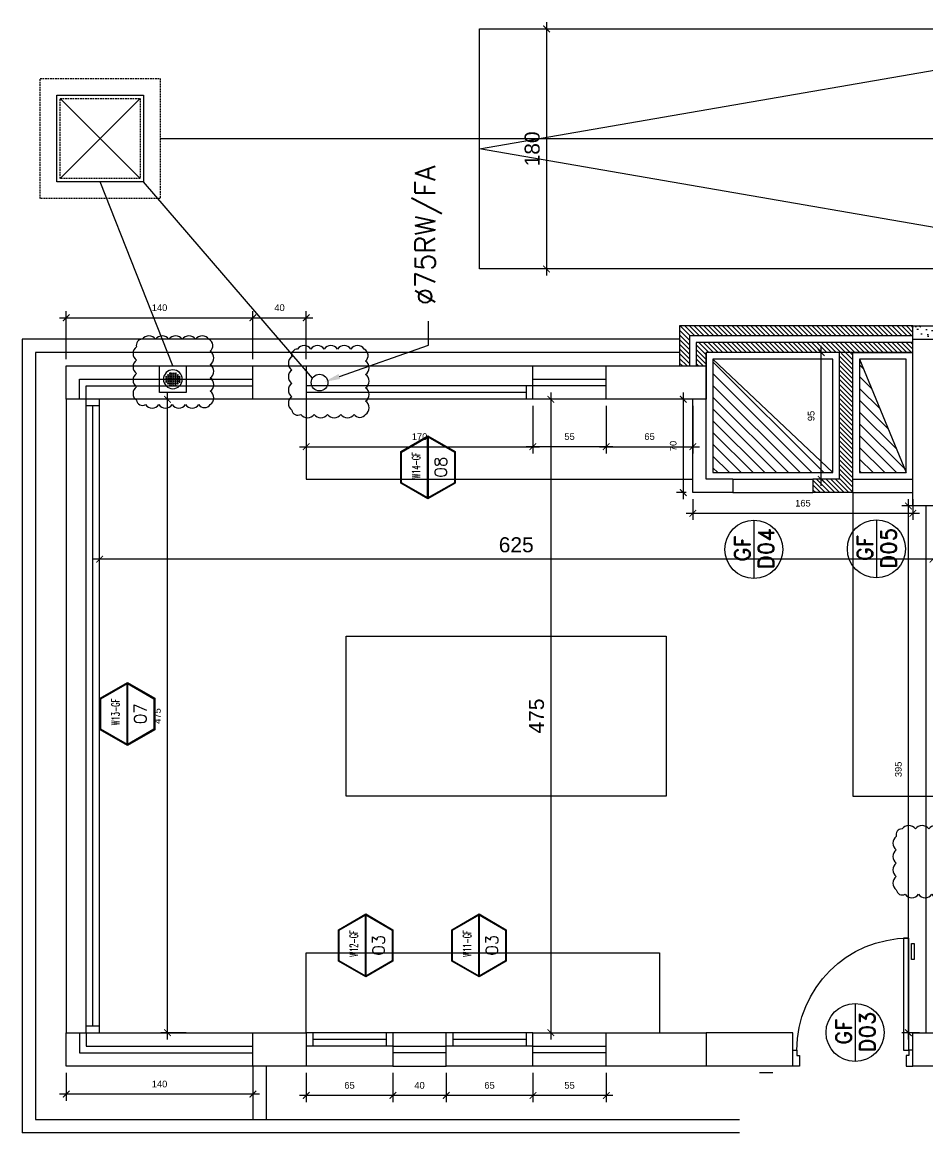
# Model space of a CAD drawing. Header units: centimetres. Extents: x 96271 to 179142, y 9855 to 112216.
# Drawn here: x 136890 to 137569, y 12587 to 13419 of the extents above; entities that cross this region are included whole.
import ezdxf
from ezdxf import colors
from ezdxf.entities.mleader import LeaderData, LeaderLine
from ezdxf.enums import TextEntityAlignment as Align
from ezdxf.math import Vec2, Vec3

# ---------------------------------------------------------------- set-up
doc = ezdxf.new("R2010")
doc.units = ezdxf.units.CM
doc.header["$LTSCALE"] = 100
doc.header["$MEASUREMENT"] = 0
doc.header["$PDSIZE"] = 0.2
doc.linetypes.add('HIDDEN2', pattern=[0.1875, 0.125, -0.0625])
doc.layers.get('0').update_dxf_attribs({"linetype": 'CONTINUOUS'})
doc.layers.get('DEFPOINTS').update_dxf_attribs({"linetype": 'CONTINUOUS'})
for name, color, linetype in [('0-door', 7, 'CONTINUOUS'), ('A-Dim', 2, 'CONTINUOUS'), ('A-Dim CMU', 2, 'CONTINUOUS'), ('A-DOOR-ANOT', 111, 'CONTINUOUS'), ('A-Glass-Full', 140, 'CONTINUOUS'), ('A-Patt-CMU', 8, 'CONTINUOUS'), ('A-Patt-Strcr', 8, 'CONTINUOUS'), ('A-Rev Cloud', 80, 'CONTINUOUS'), ('A-Sanitary Fixture', 143, 'CONTINUOUS'), ('A-Shaft', 31, 'CONTINUOUS'), ('A-Wall-Full', 5, 'CONTINUOUS'), ('A-Wall-Prht', 2, 'CONTINUOUS'), ('A-Wall-Strctr', 6, 'CONTINUOUS'), ('A-WINDOW-ANOT', 131, 'CONTINUOUS'), ('HANDLES', 2, 'CONTINUOUS'), ('M-DR-EQUIP', 161, 'CONTINUOUS'), ('M-DR-RW', 30, 'CONTINUOUS'), ('M-DR-TXT', 80, 'CONTINUOUS'), ('M-FCO-FD', 161, 'CONTINUOUS')]:
    doc.layers.add(name, color=color, linetype=linetype)
doc.styles.add('ROMAND', font='romand.shx', dxfattribs={"height": 10})
doc.styles.add('ROMANS', font='romans.shx')
doc.styles.get("Standard").update_dxf_attribs({"font": 'arial.ttf'})
doc.dimstyles.new('1-50', dxfattribs={"dimtxt": 11.25, "dimasz": 5, "dimexe": 5, "dimexo": 5, "dimgap": 5, "dimtad": 1, "dimdec": 1, "dimrnd": 0.5, "dimzin": 12, "dimdsep": 46, "dimtxsty": 'Standard', "dimblk": 'ARCHTICK', "dimcen": 0.09, "dimdle": 5, "dimadec": 0, "dimazin": 3, "dimtfac": 1, "dimtdec": 1, "dimtix": 1, "dimtofl": 0, "dimtmove": 1, "dimatfit": 3, "dimfxl": 5, "dimtolj": 1, "dimtzin": 0, "dimarcsym": 0})

# ---------------------------------------------------------------- blocks, each defined once
blk = doc.blocks.new('_ArchTick')
at = {"color": 0, "linetype": 'ByBlock', "const_width": 0.15}
blk.add_lwpolyline([(-0.5, -0.5), (0.5, 0.5)], dxfattribs=at)
blk = doc.blocks.new('*D1483')
at = {"layer": 'A-Dim', "color": 0, "lineweight": -2, "transparency": 16777216}
blk.add_line((137282.75, 13419.45), (137282.75, 13229.45), dxfattribs=at)
at = {"layer": 'DEFPOINTS', "color": 0, "transparency": 16777216}
for p in [(137232.56, 13414.45), (137232.56, 13234.45), (137282.75, 13234.45)]:
    blk.add_point(p, dxfattribs=at)
at = {"layer": 'A-Dim', "color": 0, "lineweight": -2, "transparency": 16777216, "xscale": 5, "yscale": 5, "zscale": 5}
for p, rotation in [((137282.75, 13414.45), 90), ((137282.75, 13234.45), 270)]:
    blk.add_blockref('_ArchTick', p, dxfattribs=dict(at, rotation=rotation))
at = {"layer": 'A-Dim', "color": 0, "transparency": 16777216, "insert": (137272, 13324.45), "char_height": 11.25, "attachment_point": 5, "rotation": 90}
blk.add_mtext('\\A1;180', dxfattribs=at)
blk = doc.blocks.new('Dl80-12')
at = {"color": 1}
for p, q in [((0.3, 1.1), (0.3, 9.5)), ((0.3, 9.5), (0.7, 9.5)), ((0.7, 9.5), (0.7, 1.1)), ((0, -0.1), (0, 1.1)), ((0, 1.1), (0.3, 1.1)), ((0.3, 1.1), (0.3, 0.7)), ((0.7, 1.1), (0.3, 1.1)), ((8.7, 1.1), (8.7, 0.7)), ((9, 1.1), (8.7, 1.1)), ((9, -0.1), (9, 1.1)), ((0.3, 0.7), (0.5, 0.7)), ((0.5, 0.7), (0.5, -0.1)), ((8.7, 0.7), (8.5, 0.7)), ((8.5, 0.7), (8.5, -0.1)), ((0.5, -0.1), (0, -0.1)), ((8.5, -0.1), (9, -0.1))]:
    blk.add_line(p, q, dxfattribs=at)
at = {"color": 7}
blk.add_arc((0.3, 1.1), 8.4, 0, 90, dxfattribs=at)
at = {"layer": 'HANDLES'}
blk.add_lwpolyline([(0.1, 9.1), (-0.1, 9.1), (-0.1, 7.9), (0.1, 7.9), (0.1, 9.1)], dxfattribs=at)
blk = doc.blocks.new('*D1484')
at = {"layer": 'A-Dim', "color": 0, "lineweight": -2, "transparency": 16777216}
blk.add_line((137577.51, 13016.8), (136942.51, 13016.8), dxfattribs=at)
at = {"layer": 'DEFPOINTS', "color": 0, "transparency": 16777216}
for p in [(136947.51, 13066.71), (137572.51, 13066.71), (136947.51, 13016.8)]:
    blk.add_point(p, dxfattribs=at)
at = {"layer": 'A-Dim', "color": 0, "lineweight": -2, "transparency": 16777216, "xscale": 5, "yscale": 5, "zscale": 5}
for p, rotation in [((136947.51, 13016.8), 180.0000000000053), ((137572.51, 13016.8), 5.275779813018745e-12)]:
    blk.add_blockref('_ArchTick', p, dxfattribs=dict(at, rotation=rotation))
at = {"layer": 'A-Dim', "color": 0, "transparency": 16777216, "insert": (137260.01, 13027.55), "char_height": 11.25, "attachment_point": 5}
blk.add_mtext('\\A1;625', dxfattribs=at)
blk = doc.blocks.new('*D1485')
at = {"layer": 'A-Dim', "color": 0, "lineweight": -2, "transparency": 16777216}
blk.add_line((137285.98, 13141.71), (137285.98, 12656.71), dxfattribs=at)
at = {"layer": 'DEFPOINTS', "color": 0, "transparency": 16777216}
for p in [(137297.37, 13136.71), (137285.98, 12661.71), (137297.37, 12661.71)]:
    blk.add_point(p, dxfattribs=at)
at = {"layer": 'A-Dim', "color": 0, "lineweight": -2, "transparency": 16777216, "xscale": 5, "yscale": 5, "zscale": 5}
for p, rotation in [((137285.98, 13136.71), 90), ((137285.98, 12661.71), 270)]:
    blk.add_blockref('_ArchTick', p, dxfattribs=dict(at, rotation=rotation))
at = {"layer": 'A-Dim', "color": 0, "transparency": 16777216, "insert": (137275.26, 12899.21), "char_height": 11.25, "attachment_point": 5, "rotation": 90}
blk.add_mtext('\\A1;475', dxfattribs=at)
blk = doc.blocks.new('A$C407A2A97')
at = {"linetype": 'HIDDEN2'}
for points in [[(-450, 0), (450, 0), (450, -900), (-450, -900)], [(-300, -150), (300, -150), (300, -750), (-300, -750)]]:
    blk.add_lwpolyline(points, close=True, dxfattribs=at)
blk.add_lwpolyline([(-325, -125), (325, -125), (325, -775), (-325, -775)], close=True)
for points in [[(300, -150), (-300, -750)], [(300, -750), (-300, -150)]]:
    blk.add_lwpolyline(points)
blk = doc.blocks.new('A$C426B3DF1')
blk.add_lwpolyline([(-10, -10), (10, -10), (10, 10), (-10, 10)], close=True)
for centre, radius in [((0, 0), 7.06), ((-5.04, 1.89), 0.36), ((-5.04, 0.63), 0.36), ((-3.6, 3.15), 0.36), ((-3.6, 1.89), 0.36), ((-3.6, 0.63), 0.36), ((-2.16, 4.41), 0.36), ((-2.16, 3.15), 0.36), ((-2.16, 1.89), 0.36), ((-2.16, 0.63), 0.36), ((-0.72, 4.41), 0.36), ((-0.72, 3.15), 0.36), ((-0.72, 1.89), 0.36), ((-0.72, 0.63), 0.36), ((0.72, 4.41), 0.36), ((0.72, 3.15), 0.36), ((0.72, 1.89), 0.36), ((0.72, 0.63), 0.36), ((2.16, 4.41), 0.36), ((2.16, 3.15), 0.36), ((2.16, 1.89), 0.36), ((2.16, 0.63), 0.36), ((3.6, 3.15), 0.36), ((3.6, 1.89), 0.36), ((3.6, 0.63), 0.36), ((5.04, 1.89), 0.36), ((5.04, 0.63), 0.36), ((-5.04, -0.63), 0.36), ((-5.04, -1.89), 0.36), ((-3.6, -0.63), 0.36), ((-3.6, -1.89), 0.36), ((-3.6, -3.15), 0.36), ((-2.16, -0.63), 0.36), ((-2.16, -1.89), 0.36), ((-2.16, -3.15), 0.36), ((-2.16, -4.41), 0.36), ((-0.72, -0.63), 0.36), ((-0.72, -1.89), 0.36), ((-0.72, -3.15), 0.36), ((-0.72, -4.41), 0.36), ((0.72, -0.63), 0.36), ((0.72, -1.89), 0.36), ((0.72, -3.15), 0.36), ((0.72, -4.41), 0.36), ((2.16, -0.63), 0.36), ((2.16, -1.89), 0.36), ((2.16, -3.15), 0.36), ((2.16, -4.41), 0.36), ((3.6, -0.63), 0.36), ((3.6, -1.89), 0.36), ((3.6, -3.15), 0.36), ((5.04, -0.63), 0.36), ((5.04, -1.89), 0.36)]:
    blk.add_circle(centre, radius)
blk = doc.blocks.new('*D1510')
at = {"layer": 'A-Dim CMU', "color": 0, "lineweight": -2, "transparency": 16777216}
for p, q in [((137272.51, 12631.71), (137272.51, 12609.69)), ((137327.51, 12631.71), (137327.51, 12609.69)), ((137332.51, 12614.69), (137267.51, 12614.69))]:
    blk.add_line(p, q, dxfattribs=at)
at = {"layer": 'DEFPOINTS', "color": 0, "transparency": 16777216}
for p in [(137272.51, 12636.71), (137327.51, 12636.71), (137272.51, 12614.69)]:
    blk.add_point(p, dxfattribs=at)
at = {"layer": 'A-Dim CMU', "color": 0, "lineweight": -2, "transparency": 16777216, "xscale": 5, "yscale": 5, "zscale": 5, "rotation": 180}
blk.add_blockref('_ArchTick', (137272.51, 12614.69), dxfattribs=at)
at = {"layer": 'A-Dim CMU', "color": 0, "lineweight": -2, "transparency": 16777216, "xscale": 5, "yscale": 5, "zscale": 5}
blk.add_blockref('_ArchTick', (137327.51, 12614.69), dxfattribs=at)
at = {"layer": 'A-Dim CMU', "color": 0, "transparency": 16777216, "insert": (137300.01, 12622.23), "char_height": 5, "attachment_point": 5}
blk.add_mtext('\\A1;55', dxfattribs=at)
blk = doc.blocks.new('*D1511')
at = {"layer": 'A-Dim CMU', "color": 0, "lineweight": -2, "transparency": 16777216}
for p, q in [((137207.51, 12631.71), (137207.51, 12609.69)), ((137272.51, 12631.71), (137272.51, 12609.69)), ((137277.51, 12614.69), (137202.51, 12614.69))]:
    blk.add_line(p, q, dxfattribs=at)
at = {"layer": 'DEFPOINTS', "color": 0, "transparency": 16777216}
for p in [(137207.51, 12636.71), (137272.51, 12636.71), (137207.51, 12614.69)]:
    blk.add_point(p, dxfattribs=at)
at = {"layer": 'A-Dim CMU', "color": 0, "lineweight": -2, "transparency": 16777216, "xscale": 5, "yscale": 5, "zscale": 5, "rotation": 180}
blk.add_blockref('_ArchTick', (137207.51, 12614.69), dxfattribs=at)
at = {"layer": 'A-Dim CMU', "color": 0, "lineweight": -2, "transparency": 16777216, "xscale": 5, "yscale": 5, "zscale": 5}
blk.add_blockref('_ArchTick', (137272.51, 12614.69), dxfattribs=at)
at = {"layer": 'A-Dim CMU', "color": 0, "transparency": 16777216, "insert": (137240.01, 12622.24), "char_height": 5, "attachment_point": 5}
blk.add_mtext('\\A1;65', dxfattribs=at)
blk = doc.blocks.new('*D1512')
at = {"layer": 'A-Dim CMU', "color": 0, "lineweight": -2, "transparency": 16777216}
for p, q in [((137167.51, 12631.71), (137167.51, 12609.69)), ((137207.51, 12631.71), (137207.51, 12609.69)), ((137212.51, 12614.69), (137162.51, 12614.69))]:
    blk.add_line(p, q, dxfattribs=at)
at = {"layer": 'DEFPOINTS', "color": 0, "transparency": 16777216}
for p in [(137167.51, 12636.71), (137207.51, 12636.71), (137167.51, 12614.69)]:
    blk.add_point(p, dxfattribs=at)
at = {"layer": 'A-Dim CMU', "color": 0, "lineweight": -2, "transparency": 16777216, "xscale": 5, "yscale": 5, "zscale": 5, "rotation": 180}
blk.add_blockref('_ArchTick', (137167.51, 12614.69), dxfattribs=at)
at = {"layer": 'A-Dim CMU', "color": 0, "lineweight": -2, "transparency": 16777216, "xscale": 5, "yscale": 5, "zscale": 5}
blk.add_blockref('_ArchTick', (137207.51, 12614.69), dxfattribs=at)
at = {"layer": 'A-Dim CMU', "color": 0, "transparency": 16777216, "insert": (137187.51, 12622.24), "char_height": 5, "attachment_point": 5}
blk.add_mtext('\\A1;40', dxfattribs=at)
blk = doc.blocks.new('*D1513')
at = {"layer": 'A-Dim CMU', "color": 0, "lineweight": -2, "transparency": 16777216}
for p, q in [((137102.51, 12631.71), (137102.51, 12609.69)), ((137167.51, 12631.71), (137167.51, 12609.69)), ((137172.51, 12614.69), (137097.51, 12614.69))]:
    blk.add_line(p, q, dxfattribs=at)
at = {"layer": 'DEFPOINTS', "color": 0, "transparency": 16777216}
for p in [(137102.51, 12636.71), (137167.51, 12636.71), (137102.51, 12614.69)]:
    blk.add_point(p, dxfattribs=at)
at = {"layer": 'A-Dim CMU', "color": 0, "lineweight": -2, "transparency": 16777216, "xscale": 5, "yscale": 5, "zscale": 5, "rotation": 180}
blk.add_blockref('_ArchTick', (137102.51, 12614.69), dxfattribs=at)
at = {"layer": 'A-Dim CMU', "color": 0, "lineweight": -2, "transparency": 16777216, "xscale": 5, "yscale": 5, "zscale": 5}
blk.add_blockref('_ArchTick', (137167.51, 12614.69), dxfattribs=at)
at = {"layer": 'A-Dim CMU', "color": 0, "transparency": 16777216, "insert": (137135.01, 12622.24), "char_height": 5, "attachment_point": 5}
blk.add_mtext('\\A1;65', dxfattribs=at)
blk = doc.blocks.new('*D1514')
at = {"layer": 'A-Dim CMU', "color": 0, "lineweight": -2, "transparency": 16777216}
for p, q in [((136922.51, 12631.71), (136922.51, 12610.69)), ((137062.51, 12631.71), (137062.51, 12610.69)), ((137067.51, 12615.69), (136917.51, 12615.69))]:
    blk.add_line(p, q, dxfattribs=at)
at = {"layer": 'DEFPOINTS', "color": 0, "transparency": 16777216}
for p in [(136922.51, 12636.71), (137062.51, 12636.71), (136922.51, 12615.69)]:
    blk.add_point(p, dxfattribs=at)
at = {"layer": 'A-Dim CMU', "color": 0, "lineweight": -2, "transparency": 16777216, "xscale": 5, "yscale": 5, "zscale": 5}
for p, rotation in [((136922.51, 12615.69), 179.9999999999881), ((137062.51, 12615.69), 359.9999999999881)]:
    blk.add_blockref('_ArchTick', p, dxfattribs=dict(at, rotation=rotation))
at = {"layer": 'A-Dim CMU', "color": 0, "transparency": 16777216, "insert": (136992.51, 12623.24), "char_height": 5, "attachment_point": 5}
blk.add_mtext('\\A1;140', dxfattribs=at)
blk = doc.blocks.new('*D1515')
at = {"layer": 'A-Dim CMU', "color": 0, "lineweight": -2, "transparency": 16777216}
for p, q in [((136998.5, 12656.71), (136998.5, 13141.71)), ((137012.51, 13136.71), (136993.5, 13136.71)), ((137012.51, 12661.71), (136993.5, 12661.71))]:
    blk.add_line(p, q, dxfattribs=at)
at = {"layer": 'DEFPOINTS', "color": 0, "transparency": 16777216}
for p in [(136998.5, 13136.71), (137017.51, 13136.71), (137017.51, 12661.71)]:
    blk.add_point(p, dxfattribs=at)
at = {"layer": 'A-Dim CMU', "color": 0, "lineweight": -2, "transparency": 16777216, "xscale": 5, "yscale": 5, "zscale": 5}
for p, rotation in [((136998.5, 13136.71), 90), ((136998.5, 12661.71), 270)]:
    blk.add_blockref('_ArchTick', p, dxfattribs=dict(at, rotation=rotation))
at = {"layer": 'A-Dim CMU', "color": 0, "transparency": 16777216, "insert": (136990.96, 12899.21), "char_height": 5, "attachment_point": 5, "rotation": 90}
blk.add_mtext('\\A1;475', dxfattribs=at)
blk = doc.blocks.new('*D1516')
at = {"layer": 'A-Dim CMU', "color": 0, "lineweight": -2, "transparency": 16777216}
for p, q in [((136922.51, 13166.71), (136922.51, 13202.81)), ((137062.51, 13166.71), (137062.51, 13202.81)), ((136917.51, 13197.81), (137067.51, 13197.81))]:
    blk.add_line(p, q, dxfattribs=at)
at = {"layer": 'DEFPOINTS', "color": 0, "transparency": 16777216}
for p in [(137062.51, 13197.81), (136922.51, 13161.71), (137062.51, 13161.71)]:
    blk.add_point(p, dxfattribs=at)
at = {"layer": 'A-Dim CMU', "color": 0, "lineweight": -2, "transparency": 16777216, "xscale": 5, "yscale": 5, "zscale": 5, "rotation": 180}
blk.add_blockref('_ArchTick', (136922.51, 13197.81), dxfattribs=at)
at = {"layer": 'A-Dim CMU', "color": 0, "lineweight": -2, "transparency": 16777216, "xscale": 5, "yscale": 5, "zscale": 5}
blk.add_blockref('_ArchTick', (137062.51, 13197.81), dxfattribs=at)
at = {"layer": 'A-Dim CMU', "color": 0, "transparency": 16777216, "insert": (136992.51, 13205.36), "char_height": 5, "attachment_point": 5}
blk.add_mtext('\\A1;140', dxfattribs=at)
blk = doc.blocks.new('*D1517')
at = {"layer": 'A-Dim CMU', "color": 0, "lineweight": -2, "transparency": 16777216}
for p, q in [((137062.51, 13166.71), (137062.51, 13202.81)), ((137102.51, 13166.71), (137102.51, 13202.81)), ((137057.51, 13197.81), (137107.51, 13197.81))]:
    blk.add_line(p, q, dxfattribs=at)
at = {"layer": 'DEFPOINTS', "color": 0, "transparency": 16777216}
for p in [(137102.51, 13197.81), (137062.51, 13161.71), (137102.51, 13161.71)]:
    blk.add_point(p, dxfattribs=at)
at = {"layer": 'A-Dim CMU', "color": 0, "lineweight": -2, "transparency": 16777216, "xscale": 5, "yscale": 5, "zscale": 5, "rotation": 180}
blk.add_blockref('_ArchTick', (137062.51, 13197.81), dxfattribs=at)
at = {"layer": 'A-Dim CMU', "color": 0, "lineweight": -2, "transparency": 16777216, "xscale": 5, "yscale": 5, "zscale": 5}
blk.add_blockref('_ArchTick', (137102.51, 13197.81), dxfattribs=at)
at = {"layer": 'A-Dim CMU', "color": 0, "transparency": 16777216, "insert": (137082.51, 13205.36), "char_height": 5, "attachment_point": 5}
blk.add_mtext('\\A1;40', dxfattribs=at)
blk = doc.blocks.new('*D1518')
at = {"layer": 'A-Dim CMU', "color": 0, "lineweight": -2, "transparency": 16777216}
for p, q in [((137102.51, 13131.71), (137102.51, 13096.16)), ((137272.51, 13131.71), (137272.51, 13096.16)), ((137097.51, 13101.16), (137277.51, 13101.16))]:
    blk.add_line(p, q, dxfattribs=at)
at = {"layer": 'DEFPOINTS', "color": 0, "transparency": 16777216}
for p in [(137102.51, 13136.71), (137272.51, 13136.71), (137272.51, 13101.16)]:
    blk.add_point(p, dxfattribs=at)
at = {"layer": 'A-Dim CMU', "color": 0, "lineweight": -2, "transparency": 16777216, "xscale": 5, "yscale": 5, "zscale": 5, "rotation": 180}
blk.add_blockref('_ArchTick', (137102.51, 13101.16), dxfattribs=at)
at = {"layer": 'A-Dim CMU', "color": 0, "lineweight": -2, "transparency": 16777216, "xscale": 5, "yscale": 5, "zscale": 5}
blk.add_blockref('_ArchTick', (137272.51, 13101.16), dxfattribs=at)
at = {"layer": 'A-Dim CMU', "color": 0, "transparency": 16777216, "insert": (137187.51, 13108.71), "char_height": 5, "attachment_point": 5}
blk.add_mtext('\\A1;170', dxfattribs=at)
blk = doc.blocks.new('*D1519')
at = {"layer": 'A-Dim CMU', "color": 0, "lineweight": -2, "transparency": 16777216}
for p, q in [((137272.51, 13131.71), (137272.51, 13096.16)), ((137327.51, 13131.71), (137327.51, 13096.16)), ((137332.51, 13101.16), (137267.51, 13101.16))]:
    blk.add_line(p, q, dxfattribs=at)
at = {"layer": 'DEFPOINTS', "color": 0, "transparency": 16777216}
for p in [(137272.51, 13136.71), (137327.51, 13136.71), (137272.51, 13101.16)]:
    blk.add_point(p, dxfattribs=at)
at = {"layer": 'A-Dim CMU', "color": 0, "lineweight": -2, "transparency": 16777216, "xscale": 5, "yscale": 5, "zscale": 5, "rotation": 180}
blk.add_blockref('_ArchTick', (137272.51, 13101.16), dxfattribs=at)
at = {"layer": 'A-Dim CMU', "color": 0, "lineweight": -2, "transparency": 16777216, "xscale": 5, "yscale": 5, "zscale": 5}
blk.add_blockref('_ArchTick', (137327.51, 13101.16), dxfattribs=at)
at = {"layer": 'A-Dim CMU', "color": 0, "transparency": 16777216, "insert": (137300.01, 13108.7), "char_height": 5, "attachment_point": 5}
blk.add_mtext('\\A1;55', dxfattribs=at)
blk = doc.blocks.new('*D1520')
at = {"layer": 'A-Dim CMU', "color": 0, "lineweight": -2, "transparency": 16777216}
for p, q in [((137385.3, 13141.71), (137385.3, 13061.71)), ((137387.51, 13136.71), (137380.3, 13136.71)), ((137387.51, 13066.71), (137380.3, 13066.71))]:
    blk.add_line(p, q, dxfattribs=at)
at = {"layer": 'DEFPOINTS', "color": 0, "transparency": 16777216}
for p in [(137392.51, 13136.71), (137385.3, 13066.71), (137392.51, 13066.71)]:
    blk.add_point(p, dxfattribs=at)
at = {"layer": 'A-Dim CMU', "color": 0, "lineweight": -2, "transparency": 16777216, "xscale": 5, "yscale": 5, "zscale": 5}
for p, rotation in [((137385.3, 13136.71), 90), ((137385.3, 13066.71), 270)]:
    blk.add_blockref('_ArchTick', p, dxfattribs=dict(at, rotation=rotation))
at = {"layer": 'A-Dim CMU', "color": 0, "transparency": 16777216, "insert": (137377.75, 13101.71), "char_height": 5, "attachment_point": 5, "rotation": 90}
blk.add_mtext('\\A1;70', dxfattribs=at)
blk = doc.blocks.new('*D1496')
at = {"layer": 'A-Dim CMU', "color": 0, "lineweight": -2, "transparency": 16777216}
for p, q in [((137392.51, 13061.71), (137392.51, 13046.22)), ((137557.51, 13061.71), (137557.51, 13046.22)), ((137387.51, 13051.22), (137562.51, 13051.22))]:
    blk.add_line(p, q, dxfattribs=at)
at = {"layer": 'DEFPOINTS', "color": 0, "transparency": 16777216}
for p in [(137392.51, 13066.71), (137557.51, 13066.71), (137557.51, 13051.22)]:
    blk.add_point(p, dxfattribs=at)
at = {"layer": 'A-Dim CMU', "color": 0, "lineweight": -2, "transparency": 16777216, "xscale": 5, "yscale": 5, "zscale": 5, "rotation": 180}
blk.add_blockref('_ArchTick', (137392.51, 13051.22), dxfattribs=at)
at = {"layer": 'A-Dim CMU', "color": 0, "lineweight": -2, "transparency": 16777216, "xscale": 5, "yscale": 5, "zscale": 5}
blk.add_blockref('_ArchTick', (137557.51, 13051.22), dxfattribs=at)
at = {"layer": 'A-Dim CMU', "color": 0, "transparency": 16777216, "insert": (137475.01, 13058.77), "char_height": 5, "attachment_point": 5}
blk.add_mtext('\\A1;165', dxfattribs=at)
blk = doc.blocks.new('*D1497')
at = {"layer": 'A-Dim CMU', "color": 0, "lineweight": -2, "transparency": 16777216}
for p, q in [((137488.75, 13071.71), (137488.75, 13176.71)), ((137497.51, 13171.71), (137483.75, 13171.71)), ((137497.51, 13076.71), (137483.75, 13076.71))]:
    blk.add_line(p, q, dxfattribs=at)
at = {"layer": 'DEFPOINTS', "color": 0, "transparency": 16777216}
for p in [(137488.75, 13171.71), (137502.51, 13171.71), (137502.51, 13076.71)]:
    blk.add_point(p, dxfattribs=at)
at = {"layer": 'A-Dim CMU', "color": 0, "lineweight": -2, "transparency": 16777216, "xscale": 5, "yscale": 5, "zscale": 5}
for p, rotation in [((137488.75, 13171.71), 90), ((137488.75, 13076.71), 270)]:
    blk.add_blockref('_ArchTick', p, dxfattribs=dict(at, rotation=rotation))
at = {"layer": 'A-Dim CMU', "color": 0, "transparency": 16777216, "insert": (137481.2, 13124.21), "char_height": 5, "attachment_point": 5, "rotation": 90}
blk.add_mtext('\\A1;95', dxfattribs=at)
blk = doc.blocks.new('*D1498')
at = {"layer": 'A-Dim CMU', "color": 0, "lineweight": -2, "transparency": 16777216}
for p, q in [((137327.51, 13131.71), (137327.51, 13096.16)), ((137392.51, 13131.71), (137392.51, 13096.16)), ((137322.51, 13101.16), (137397.51, 13101.16))]:
    blk.add_line(p, q, dxfattribs=at)
at = {"layer": 'DEFPOINTS', "color": 0, "transparency": 16777216}
for p in [(137327.51, 13136.71), (137392.51, 13136.71), (137392.51, 13101.16)]:
    blk.add_point(p, dxfattribs=at)
at = {"layer": 'A-Dim CMU', "color": 0, "lineweight": -2, "transparency": 16777216, "xscale": 5, "yscale": 5, "zscale": 5, "rotation": 180}
blk.add_blockref('_ArchTick', (137327.51, 13101.16), dxfattribs=at)
at = {"layer": 'A-Dim CMU', "color": 0, "lineweight": -2, "transparency": 16777216, "xscale": 5, "yscale": 5, "zscale": 5}
blk.add_blockref('_ArchTick', (137392.51, 13101.16), dxfattribs=at)
at = {"layer": 'A-Dim CMU', "color": 0, "transparency": 16777216, "insert": (137360.01, 13108.71), "char_height": 5, "attachment_point": 5}
blk.add_mtext('\\A1;65', dxfattribs=at)
blk = doc.blocks.new('*D1499')
at = {"layer": 'A-Dim CMU', "color": 0, "lineweight": -2, "transparency": 16777216}
for p, q in [((137554.15, 12656.71), (137554.15, 13061.71)), ((137562.51, 13056.71), (137549.15, 13056.71)), ((137562.51, 12661.71), (137549.15, 12661.71))]:
    blk.add_line(p, q, dxfattribs=at)
at = {"layer": 'DEFPOINTS', "color": 0, "transparency": 16777216}
for p in [(137554.15, 13056.71), (137567.51, 13056.71), (137567.51, 12661.71)]:
    blk.add_point(p, dxfattribs=at)
at = {"layer": 'A-Dim CMU', "color": 0, "lineweight": -2, "transparency": 16777216, "xscale": 5, "yscale": 5, "zscale": 5}
for p, rotation in [((137554.15, 13056.71), 90), ((137554.15, 12661.71), 270)]:
    blk.add_blockref('_ArchTick', p, dxfattribs=dict(at, rotation=rotation))
at = {"layer": 'A-Dim CMU', "color": 0, "transparency": 16777216, "insert": (137546.6, 12859.21), "char_height": 5, "attachment_point": 5, "rotation": 90}
blk.add_mtext('\\A1;395', dxfattribs=at)
blk = doc.blocks.new('DOOR NO')
blk.add_line((1261, 534), (661, 534))
blk.add_circle((961, 534), 300)
at = {"style": 'ROMAND'}
for tag, p in [('LEVEL', (969, 572)), ('DOOR', (966, 327))]:
    blk.add_attdef(tag, text='', height=162, dxfattribs=at).set_placement(p, align=Align.CENTER)
blk = doc.blocks.new('WINDOW-TAGS')
at = {"color": 4}
for p, q in [((231, 535), (1283, 535)), ((231, 528), (1283, 528)), ((231, 521), (1283, 521))]:
    blk.add_line(p, q, dxfattribs=at)
for points in [[(1299, 528), (1028, 997), (486, 997), (215, 528), (486, 58), (1028, 58)], [(1291, 528), (1024, 990), (490, 990), (223, 528), (490, 65), (1024, 65)], [(1283, 528), (1020, 983), (494, 983), (231, 528), (494, 72), (1020, 72)]]:
    blk.add_lwpolyline(points, close=True, dxfattribs=at)
at = {"color": 4, "style": 'ROMAND'}
for tag, p in [('LEVEL', (761, 644)), ('WINDOW-NO', (871, 199))]:
    blk.add_attdef(tag, text='', height=210, dxfattribs=at).set_placement(p, align=Align.CENTER)

msp = doc.modelspace()

# ---------------------------------------------------------------- hatches: boundary and pattern name
at = {"layer": 'A-Patt-CMU'}
h = msp.add_hatch(dxfattribs=at)
h.set_pattern_fill('ANSI31', color=256, scale=20, angle=270)
h.set_pattern_definition([(315, (130074.8242, 22338.3052), (1.76776695, 1.76776695), [])])
h.paths.add_polyline_path([(137382.509, 13191.71), (137382.509, 13181.71), (137390.009, 13181.71), (137390.009, 13184.21), (137557.509, 13184.21), (137557.509, 13191.71)])
h.paths.add_polyline_path([(137382.509, 13181.71), (137382.509, 13161.71), (137390.009, 13161.71), (137390.009, 13181.71)])
h = msp.add_hatch(dxfattribs=at)
h.set_pattern_fill('ANSI31', color=256, scale=20, angle=270)
h.set_pattern_definition([(315, (140074.8242, 22338.3052), (1.76776695, 1.76776695), [])])
h.paths.add_polyline_path([(137482.509, 13076.71), (137482.509, 13066.71), (137512.509, 13066.71), (137512.509, 13076.71)])
h.paths.add_polyline_path([(137502.509, 13171.71), (137502.509, 13076.71), (137512.509, 13076.71), (137512.509, 13171.71)])
h.paths.add_polyline_path([(137395.009, 13179.21), (137395.009, 13161.71), (137402.509, 13161.71), (137402.509, 13171.71), (137557.509, 13171.71), (137557.509, 13179.21)])
at = {"layer": 'A-Patt-Strcr'}
h = msp.add_hatch(dxfattribs=at)
h.set_pattern_fill('AR-CONC', color=256, scale=2, angle=90)
h.set_pattern_definition([(140, (130074.824, 22338.305), (1.255043, 14.345204), [1.5, -16.5]), (85, (130074.824, 22338.305), (-15.043843, -2.775027), [1.2, -13.2]), (190.45144, (130074.929, 22339.5), (-13.7888, 11.570177), [1.274804, -14.022842]), (136.1842, (130070.824, 22338.305), (3.310386, 21.344827), [2.25, -24.75]), (186.63564, (130071.1, 22340.084), (-19.482372, 18.69324), [1.912207, -21.034275]), (81.18416, (130070.824, 22338.305), (-19.48237, 18.69324), [1.8, -19.8]), (111, (130071.824, 22340.305), (8.052378, 11.938141), [1.5, -16.5]), (56, (130071.824, 22340.305), (-14.503, 4.866307), [1.2, -13.2]), (161.45144, (130072.495, 22341.3), (-6.450623, 16.804448), [1.274804, -14.022842]), (127.5, (130074.824, 22338.305), (-6.657877, 0.243197), [0, -13.04, 0, -13.4, 0, -13.25]), (97.5, (130074.824, 22338.305), (-7.8882342, 5.2613907), [0, -7.64, 0, -12.74, 0, -5.05]), (57.5, (130074.824, 22333.845), (0.4510974, 10.6764487), [0, -5, 0, -15.6, 0, -20.7]), (47.5, (130074.824, 22331.845), (-2.0021, 11.6637234), [0, -6.5, 0, -10.36, 0, -14.7])])
h.paths.add_polyline_path([(137557.509, 13191.71), (137557.509, 13181.71), (137582.509, 13181.71), (137582.509, 13191.71)])
at = {"layer": 'A-Shaft'}
h = msp.add_hatch(dxfattribs=at)
h.set_pattern_fill('ANSI31', color=256, scale=50, angle=90)
h.set_pattern_definition([(135, (217236.863, -118787.13), (-4.41941738, -4.41941738), [])])
h.paths.add_polyline_path([(137497.509, 13081.71), (137407.509, 13166.71), (137407.509, 13081.71)])
h = msp.add_hatch(dxfattribs=at)
h.set_pattern_fill('ANSI31', color=256, scale=50, angle=90)
h.set_pattern_definition([(135, (217346.863, -118807.13), (-4.41941738, -4.41941738), [])])
h.paths.add_polyline_path([(137552.509, 13081.71), (137517.509, 13166.71), (137517.509, 13081.71)])

# ---------------------------------------------------------------- linework, layer by layer
msp.add_lwpolyline([(137752.556, 13234.454), (137232.556, 13234.454), (137232.556, 13414.454), (137752.556, 13414.454)], close=True)
msp.add_lwpolyline([(137752.556, 13234.454), (137232.556, 13324.454), (137752.556, 13414.454)])
at = {"layer": 'A-Glass-Full'}
for p, q in [((137272.509, 13146.71), (137102.509, 13146.71)), ((137267.509, 13141.71), (137102.509, 13141.71)), ((137267.509, 13146.71), (137267.509, 13136.71)), ((136937.509, 12661.71), (136937.509, 13136.71)), ((136947.509, 12661.71), (136947.509, 13136.71)), ((137272.509, 13136.71), (137102.509, 13136.71)), ((136947.509, 13131.71), (136937.509, 13131.71)), ((136942.509, 12666.71), (136942.509, 13131.71)), ((136947.509, 12666.71), (136937.509, 12666.71)), ((137167.509, 12661.71), (137102.509, 12661.71)), ((137107.509, 12661.71), (137107.509, 12651.71)), ((137162.509, 12661.71), (137162.509, 12651.71)), ((137272.509, 12661.71), (137207.509, 12661.71)), ((137212.509, 12661.71), (137212.509, 12651.71)), ((137267.509, 12661.71), (137267.509, 12651.71)), ((137167.509, 12651.71), (137102.509, 12651.71)), ((137162.509, 12656.71), (137107.509, 12656.71)), ((137272.509, 12651.71), (137207.509, 12651.71)), ((137267.509, 12656.71), (137212.509, 12656.71)), ((137452.509, 12631.71), (137442.509, 12631.71))]:
    msp.add_line(p, q, dxfattribs=at)
at = {"layer": 'A-Rev Cloud'}
for points in [[(137030.593, 13132.707, 0.5205671), (137030.593, 13142.707, 0.5205671), (137030.593, 13152.707, 0.5205671), (137030.593, 13162.707, 0.5205671), (137030.593, 13172.707, 0.5205671), (137029.564, 13181.677, 0.5205671), (137019.564, 13181.677, 0.5205671), (137009.564, 13181.677, 0.5205671), (136999.564, 13181.677, 0.5205671), (136989.564, 13181.677, 0.5205671), (136979.564, 13181.677, 0.5205671), (136975.248, 13175.993, 0.5205671), (136975.248, 13165.993, 0.5205671), (136975.248, 13155.993, 0.5205671), (136975.248, 13145.993, 0.5205671), (136975.248, 13135.993, 0.5205671), (136981.962, 13132.707, 0.5205671), (136991.962, 13132.707, 0.5205671), (137001.962, 13132.707, 0.5205671), (137011.962, 13132.707, 0.5205671), (137021.962, 13132.707, 0.5205671)], [(137147.051, 13125.381, 0.5205671), (137147.051, 13135.381, 0.5205671), (137147.051, 13145.381, 0.5205671), (137147.051, 13155.381, 0.5205671), (137147.051, 13165.381, 0.5205671), (137146.021, 13174.352, 0.5205671), (137136.021, 13174.352, 0.5205671), (137126.021, 13174.352, 0.5205671), (137116.021, 13174.352, 0.5205671), (137106.021, 13174.352, 0.5205671), (137096.021, 13174.352, 0.5205671), (137091.705, 13168.667, 0.5205671), (137091.705, 13158.667, 0.5205671), (137091.705, 13148.667, 0.5205671), (137091.705, 13138.667, 0.5205671), (137091.705, 13128.667, 0.5205671), (137098.419, 13125.381, 0.5205671), (137108.419, 13125.381, 0.5205671), (137118.419, 13125.381, 0.5205671), (137128.419, 13125.381, 0.5205671), (137138.419, 13125.381, 0.5205671)], [(137600.364, 12765.59, 0.5205671), (137600.364, 12775.59, 0.5205671), (137600.364, 12785.59, 0.5205671), (137600.364, 12795.59, 0.5205671), (137600.364, 12805.59, 0.5205671), (137599.334, 12814.561, 0.5205671), (137589.334, 12814.561, 0.5205671), (137579.334, 12814.561, 0.5205671), (137569.334, 12814.561, 0.5205671), (137559.334, 12814.561, 0.5205671), (137549.334, 12814.561, 0.5205671), (137545.019, 12808.876, 0.5205671), (137545.019, 12798.876, 0.5205671), (137545.019, 12788.876, 0.5205671), (137545.019, 12778.876, 0.5205671), (137545.019, 12768.876, 0.5205671), (137551.733, 12765.59, 0.5205671), (137561.733, 12765.59, 0.5205671), (137571.733, 12765.59, 0.5205671), (137581.733, 12765.59, 0.5205671), (137591.733, 12765.59, 0.5205671)]]:
    msp.add_lwpolyline(points, format="xyb", close=True, dxfattribs=at)
at = {"layer": 'A-Sanitary Fixture'}
for p, q in [((137512.509, 13066.71), (137512.509, 12839.21)), ((137512.509, 12839.21), (137572.509, 12839.21))]:
    msp.add_line(p, q, dxfattribs=at)
for points in [[(137102.509, 13136.71), (137102.509, 13076.71), (137392.509, 13076.71)], [(137102.509, 12661.71), (137102.509, 12721.71), (137367.509, 12721.71), (137367.509, 12661.71)]]:
    msp.add_lwpolyline(points, dxfattribs=at)
msp.add_lwpolyline([(137132.509, 12839.21), (137132.509, 12959.21), (137372.509, 12959.21), (137372.509, 12839.21)], close=True, dxfattribs=at)
at = {"layer": 'A-Shaft'}
for p, q in [((137407.509, 13166.71), (137497.509, 13081.71)), ((137517.509, 13166.71), (137552.509, 13081.71))]:
    msp.add_line(p, q, dxfattribs=at)
for points in [[(137407.509, 13166.71), (137407.509, 13081.71), (137497.509, 13081.71), (137497.509, 13166.71)], [(137517.509, 13166.71), (137517.509, 13081.71), (137552.509, 13081.71), (137552.509, 13166.71)]]:
    msp.add_lwpolyline(points, close=True, dxfattribs=at)
at = {"layer": 'A-Wall-Full'}
for p, q in [((137402.509, 13076.71), (137402.509, 13171.71)), ((137502.509, 13171.71), (137402.509, 13171.71)), ((137502.509, 13076.71), (137502.509, 13171.71)), ((137502.509, 13076.71), (137502.509, 13171.71)), ((137512.509, 13076.71), (137512.509, 13171.71)), ((137512.509, 13066.71), (137512.509, 13171.71)), ((137272.509, 13136.71), (137272.509, 13161.71)), ((137272.509, 13161.71), (137327.509, 13161.71)), ((136932.509, 13151.71), (137062.509, 13151.71)), ((136932.509, 13136.71), (136932.509, 13151.71)), ((137272.509, 13151.71), (137327.509, 13151.71)), ((136937.509, 13146.71), (137062.509, 13146.71)), ((136937.509, 13136.71), (136937.509, 13146.71)), ((137327.509, 13146.71), (137272.509, 13146.71)), ((137327.509, 13136.71), (137272.509, 13136.71)), ((137392.509, 13066.71), (137392.509, 13136.71)), ((137422.509, 13076.71), (137402.509, 13076.71)), ((137422.509, 13076.71), (137422.509, 13066.71)), ((137502.509, 13076.71), (137482.509, 13076.71)), ((137482.509, 13076.71), (137482.509, 13066.71)), ((137422.509, 13066.71), (137392.509, 13066.71)), ((137512.509, 13066.71), (137482.509, 13066.71)), ((137567.509, 12661.71), (137567.509, 13056.71)), ((136932.509, 12661.71), (136932.509, 12646.71)), ((136937.509, 12661.71), (136937.509, 12651.71)), ((137272.509, 12636.71), (137272.509, 12661.71)), ((137272.509, 12661.71), (137327.509, 12661.71)), ((137467.509, 12636.71), (137467.509, 12661.71)), ((136937.509, 12651.71), (137062.509, 12651.71)), ((137167.509, 12651.71), (137207.509, 12651.71)), ((137272.509, 12651.71), (137327.509, 12651.71)), ((136932.509, 12646.71), (137062.509, 12646.71)), ((137207.509, 12646.71), (137167.509, 12646.71)), ((137327.509, 12646.71), (137272.509, 12646.71)), ((137327.509, 12636.71), (137272.509, 12636.71))]:
    msp.add_line(p, q, dxfattribs=at)
for points in [[(137557.509, 13191.71), (137382.509, 13191.71), (137382.509, 13161.71)], [(137557.509, 13184.21), (137390.009, 13184.21), (137390.009, 13161.71)], [(137557.509, 13179.21), (137395.009, 13179.21), (137395.009, 13161.71)], [(137557.509, 13171.71), (137402.509, 13171.71), (137402.509, 13161.71)], [(137512.509, 13171.71), (137557.509, 13171.71)], [(137062.509, 13136.71), (136922.509, 13136.71), (136922.509, 13161.71), (137062.509, 13161.71)], [(137062.509, 12636.71), (136922.509, 12636.71), (136922.509, 12661.71), (137062.509, 12661.71)], [(137207.509, 12636.71), (137207.509, 12661.71), (137167.509, 12661.71), (137167.509, 12636.71), (137207.509, 12636.71)], [(137467.509, 12661.71), (137402.509, 12661.71)], [(137467.509, 12636.71), (137402.509, 12636.71)]]:
    msp.add_lwpolyline(points, dxfattribs=at)
at = {"layer": 'A-Wall-Prht'}
for p, q in [((136889.509, 13181.71), (136889.509, 12586.71)), ((137102.509, 13161.71), (137272.509, 13161.71)), ((136922.509, 13136.71), (136922.509, 12661.71)), ((137422.509, 13076.71), (137482.509, 13076.71)), ((137512.509, 13076.71), (137557.509, 13076.71)), ((137422.509, 13066.71), (137482.509, 13066.71)), ((137512.509, 13066.71), (137557.509, 13066.71)), ((137062.509, 12636.71), (137062.509, 12596.71)), ((137072.509, 12636.71), (137072.509, 12596.71)), ((137167.509, 12636.71), (137102.509, 12636.71)), ((137272.509, 12636.71), (137207.509, 12636.71)), ((137427.509, 12586.71), (136889.509, 12586.71))]:
    msp.add_line(p, q, dxfattribs=at)
for points in [[(137382.509, 13181.71), (136889.509, 13181.71)], [(137382.509, 13171.71), (136899.509, 13171.71), (136899.509, 12596.71), (137427.509, 12596.71)]]:
    msp.add_lwpolyline(points, dxfattribs=at)
at = {"layer": 'A-Wall-Strctr'}
msp.add_lwpolyline([(137557.509, 13181.71), (137557.509, 13191.71), (137582.509, 13191.71), (137582.509, 13181.71)], dxfattribs=at)
for points in [[(137582.509, 13181.71), (137582.509, 13056.71), (137557.509, 13056.71), (137557.509, 13181.71)], [(137062.509, 13136.71), (137062.509, 13161.71), (137102.509, 13161.71), (137102.509, 13136.71)], [(137327.509, 13136.71), (137327.509, 13161.71), (137402.509, 13161.71), (137402.509, 13136.71)], [(137062.509, 12636.71), (137062.509, 12661.71), (137102.509, 12661.71), (137102.509, 12636.71)], [(137327.509, 12636.71), (137327.509, 12661.71), (137402.509, 12661.71), (137402.509, 12636.71)], [(137557.509, 12636.71), (137557.509, 12661.71), (137752.509, 12661.71), (137752.509, 12636.71)]]:
    msp.add_lwpolyline(points, close=True, dxfattribs=at)
at = {"layer": 'M-DR-RW'}
for p, q in [((136992.938, 13332.265), (138002.938, 13332.265)), ((137002.509, 13161.71), (136947.938, 13299.765)), ((137107.266, 13152.612), (136980.438, 13299.765))]:
    msp.add_line(p, q, dxfattribs=at)
msp.add_circle((137112.509, 13149.21), 6.25, dxfattribs=at)

# ---------------------------------------------------------------- block references
at = {"layer": '0-door', "xscale": -10, "yscale": 10, "zscale": 10}
msp.add_blockref('Dl80-12', (137557.509, 12637.71), dxfattribs=at)
at = {"layer": 'A-DOOR-ANOT', "xscale": 0.07259999999973843, "yscale": 0.07259999999973843, "zscale": 0.07259999999973843, "rotation": 90}
for p, values in [((137476.986, 12954.414), {'LEVEL': 'GF', 'DOOR': 'D04'}), ((137568.879, 12954.79), {'LEVEL': 'GF', 'DOOR': 'D05'}), ((137552.912, 12592.131), {'LEVEL': 'GF', 'DOOR': 'D03'})]:
    msp.add_blockref('DOOR NO', p, dxfattribs=at).add_auto_attribs(values)
at = {"layer": 'A-WINDOW-ANOT'}
ref = msp.add_blockref('WINDOW-TAGS', (137170.815, 13052.669), dxfattribs=dict(at, xscale=-0.04355999999916094, yscale=0.04355999999916094, zscale=0.04355999999916094, rotation=270))
ref.add_attrib('LEVEL', '08', dxfattribs={"layer": '0', "color": 4, "height": 9.1344, "rotation": 90, "style": 'ROMAND'}).set_placement((137207.989, 13085.826), align=Align.CENTER)
ref.add_attrib('WINDOW-NO', 'W14-GF', (137187.878, 13077.169), dxfattribs={"layer": '0', "color": 4, "height": 6, "rotation": 90, "style": 'ROMAND', "width": 0.6})
ref = msp.add_blockref('WINDOW-TAGS', (136945.461, 12867.779), dxfattribs=dict(at, xscale=-0.04355999999916094, yscale=0.04355999999916094, zscale=0.04355999999916094, rotation=270))
ref.add_attrib('LEVEL', '07', dxfattribs={"layer": '0', "color": 4, "height": 9.1344, "rotation": 90, "style": 'ROMAND'}).set_placement((136982.635, 12900.937), align=Align.CENTER)
ref.add_attrib('WINDOW-NO', 'W13-GF', (136962.524, 12892.279), dxfattribs={"layer": '0', "color": 4, "height": 6, "rotation": 90, "style": 'ROMAND', "width": 0.6})
ref = msp.add_blockref('WINDOW-TAGS', (137124.148, 12694.204), dxfattribs=dict(at, xscale=-0.04355999999916094, yscale=0.04355999999916094, zscale=0.04355999999916094, rotation=270))
ref.add_attrib('LEVEL', '03', dxfattribs={"layer": '0', "color": 4, "height": 9.1344, "rotation": 90, "style": 'ROMAND'}).set_placement((137161.322, 12727.361), align=Align.CENTER)
ref.add_attrib('WINDOW-NO', 'W12-GF', (137141.211, 12718.703), dxfattribs={"layer": '0', "color": 4, "height": 6, "rotation": 90, "style": 'ROMAND', "width": 0.6})
ref = msp.add_blockref('WINDOW-TAGS', (137209.148, 12694.204), dxfattribs=dict(at, xscale=-0.04355999999916094, yscale=0.04355999999916094, zscale=0.04355999999916094, rotation=270))
ref.add_attrib('LEVEL', '03', dxfattribs={"layer": '0', "color": 4, "height": 9.1344, "rotation": 90, "style": 'ROMAND'}).set_placement((137246.322, 12727.361), align=Align.CENTER)
ref.add_attrib('WINDOW-NO', 'W11-GF', (137226.211, 12718.703), dxfattribs={"layer": '0', "color": 4, "height": 6, "rotation": 90, "style": 'ROMAND', "width": 0.6})
at = {"layer": 'M-DR-EQUIP', "extrusion": (0, 0, -1), "zscale": -1.000000001113, "rotation": 180}
msp.add_blockref('A$C426B3DF1', (-137002.509, 13151.71), dxfattribs=at)
at = {"layer": 'M-FCO-FD', "xscale": 0.1, "yscale": 0.1, "zscale": 0.1, "rotation": 90}
msp.add_blockref('A$C407A2A97', (136902.938, 13332.265), dxfattribs=at)

# ---------------------------------------------------------------- dimensions: what is measured, and where the dimension line sits
at = {"layer": 'A-Dim'}
for p1, p2, distance, picture, middle in [((137232.556, 13414.454), (137232.556, 13234.454), 50.19, '*D1483', (137272.002, 13324.454)), ((137297.368, 13136.71), (137297.368, 12661.71), -11.392, '*D1485', (137275.255, 12899.21)), ((137572.509, 13066.71), (136947.509, 13066.71), 49.907, '*D1484', (137260.009, 13027.548))]:
    dim = msp.add_aligned_dim(p1=p1, p2=p2, distance=distance, dimstyle='1-50', override={"dimse1": 1, "dimse2": 1}, dxfattribs=at)
    dim.commit()
    dim.dimension.update_dxf_attribs({"geometry": picture, "text_midpoint": middle})
at = {"layer": 'A-Dim CMU'}
for p1, p2, distance, picture, middle in [((136922.509, 13161.71), (137062.509, 13161.71), 36.099, '*D1516', (136992.509, 13205.362)), ((137062.509, 13161.71), (137102.509, 13161.71), 36.099, '*D1517', (137082.509, 13205.362)), ((137502.509, 13076.71), (137502.509, 13171.71), 13.761, '*D1497', (137481.196, 13124.21)), ((137017.509, 12661.71), (137017.509, 13136.71), 19.011, '*D1515', (136990.956, 12899.21)), ((137392.509, 13136.71), (137392.509, 13066.71), -7.21, '*D1520', (137377.746, 13101.71)), ((137102.509, 13136.71), (137272.509, 13136.71), -35.552, '*D1518', (137187.509, 13108.711)), ((137327.509, 13136.71), (137272.509, 13136.71), 35.552, '*D1519', (137300.009, 13108.701)), ((137327.509, 13136.71), (137392.509, 13136.71), -35.552, '*D1498', (137360.009, 13108.711)), ((137392.509, 13066.71), (137557.509, 13066.71), -15.489, '*D1496', (137475.009, 13058.774)), ((137567.509, 12661.71), (137567.509, 13056.71), 13.357, '*D1499', (137546.598, 12859.21)), ((137062.509, 12636.71), (136922.509, 12636.71), 21.025, '*D1514', (136992.509, 12623.239)), ((137167.509, 12636.71), (137102.509, 12636.71), 22.021, '*D1513', (137135.009, 12622.242)), ((137207.509, 12636.71), (137167.509, 12636.71), 22.021, '*D1512', (137187.509, 12622.242)), ((137272.509, 12636.71), (137207.509, 12636.71), 22.021, '*D1511', (137240.009, 12622.242)), ((137327.509, 12636.71), (137272.509, 12636.71), 22.021, '*D1510', (137300.009, 12622.232))]:
    dim = msp.add_aligned_dim(p1=p1, p2=p2, distance=distance, dimstyle='1-50', override={"dimtxt": 5}, dxfattribs=at)
    dim.commit()
    dim.dimension.update_dxf_attribs({"geometry": picture, "text_midpoint": middle})

# ---------------------------------------------------------------- leaders
at = {"layer": 'M-DR-TXT', "ltscale": 0.1}
ml = msp.add_multileader_mtext('Standard', dxfattribs=at)
ml.set_content('%%C75RW/FA', color=256, style='ROMANS')
ml.set_leader_properties()
ml.build(insert=Vec2(0, 0))
ml.multileader.update_dxf_attribs({"dogleg_length": 18, "arrow_head_size": 12})
ctx = ml.context
ctx.base_point, ctx.char_height, ctx.arrow_head_size, ctx.landing_gap_size, ctx.plane_origin, ctx.plane_x_axis, ctx.plane_y_axis = Vec3(137194.198, 13195.307), 15, 12, 12, Vec3(137192.965, 13106.05), Vec3(0, 1), Vec3(-1, 0)
notes = []
notes.append((ctx, [(0, (1, 1, 0), (137194.198, 13177.307), (0, 1), 18, [(0, [(137116.095, 13149.797)], 0, [])])]))
ctx.mtext.insert, ctx.mtext.text_direction, ctx.mtext.rotation, ctx.mtext.width, ctx.mtext.flow_direction = Vec3(137184.198, 13207.307), Vec3(0, 1), 1.5707963, 155.42653, 5
for ctx, leaders in notes:
    for number, flags, end, landing, length, lines in leaders:
        leader = LeaderData()
        leader.index, (leader.has_last_leader_line, leader.has_dogleg_vector, leader.attachment_direction) = number, flags
        leader.last_leader_point, leader.dogleg_vector, leader.dogleg_length = Vec3(end), Vec3(landing), length
        for number, points, colour, breaks in lines:
            line = LeaderLine()
            line.index, line.vertices, line.color, line.breaks = number, Vec3.list(points), colors.encode_raw_color(colour), breaks
            leader.lines.append(line)
        ctx.leaders.append(leader)

doc.saveas('drawing.dxf')
